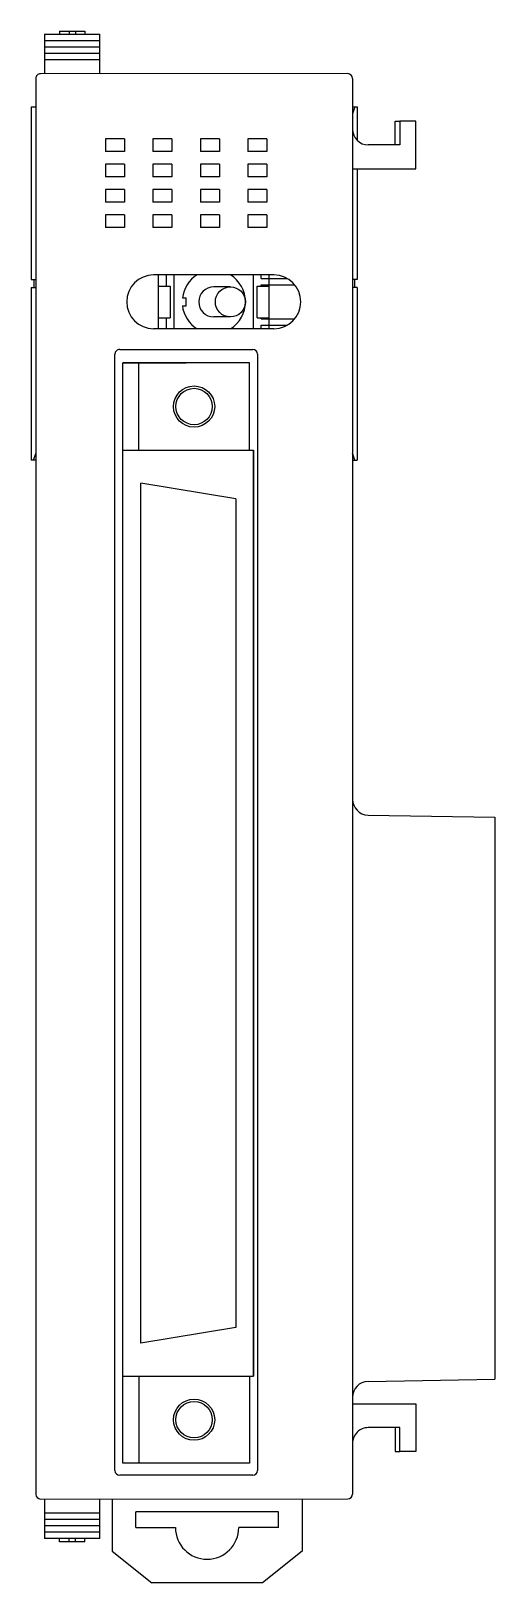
# Model space of a CAD drawing. Header units: millimetres. Extents: x -300 to 54435, y -106 to 60527.
# Drawn here: x 49393 to 54435, y 43661 to 60527 of the extents above.
import ezdxf

# ---------------------------------------------------------------- set-up
doc = ezdxf.new("R2010")
doc.units = ezdxf.units.MM
doc.layers.add('Z_OM_GAIKEI', color=7, linetype='Continuous')

# ---------------------------------------------------------------- blocks, each defined once
blk = doc.blocks.new('CJ1W-OD231')
at = {"layer": 'Z_OM_GAIKEI'}
for p, q in [((278.432, 344.16), (278.432, 343.76)), ((278.432, 344.16), (281.932, 344.16)), ((279.382, 344.36), (280.982, 344.36)), ((279.382, 344.36), (279.382, 344.16)), ((279.982, 344.36), (279.982, 344.16)), ((280.382, 344.36), (280.382, 344.16)), ((280.982, 344.36), (280.982, 344.16)), ((281.932, 343.76), (281.932, 344.16)), ((278.432, 343.76), (278.432, 343.36)), ((278.432, 343.76), (281.932, 343.76)), ((278.432, 343.36), (278.432, 342.96)), ((278.432, 343.36), (281.932, 343.36)), ((281.932, 343.36), (281.932, 343.76)), ((281.932, 342.96), (281.932, 343.36)), ((278.432, 342.96), (278.432, 342.56)), ((278.432, 342.96), (281.932, 342.96)), ((278.432, 342.56), (278.432, 341.66)), ((278.432, 342.56), (281.932, 342.56)), ((281.932, 342.56), (281.932, 342.96)), ((281.932, 341.66), (281.932, 342.56)), ((277.882, 341.36), (277.882, 251.957)), ((297.582, 341.669), (278.182, 341.66)), ((297.882, 341.369), (297.882, 251.969)), ((277.582, 339.56), (277.582, 328.66)), ((277.882, 339.56), (277.582, 339.56)), ((297.882, 339.569), (298.182, 339.569)), ((298.033, 339.569), (297.882, 339.139)), ((298.182, 339.569), (298.182, 337.455)), ((300.582, 337.169), (300.582, 338.669)), ((300.582, 337.169), (300.582, 338.669)), ((300.582, 338.669), (300.882, 338.669)), ((300.582, 338.669), (300.882, 338.669)), ((300.882, 338.669), (300.882, 337.169)), ((300.882, 338.669), (300.882, 337.169)), ((301.882, 338.669), (300.882, 338.669)), ((301.882, 338.669), (300.882, 338.669)), ((301.882, 335.669), (301.882, 338.669)), ((301.882, 335.669), (301.882, 338.669)), ((282.282, 337.56), (282.282, 336.76)), ((283.482, 337.56), (282.282, 337.56)), ((283.482, 337.56), (283.482, 336.76)), ((285.282, 337.56), (285.282, 336.76)), ((286.482, 337.56), (285.282, 337.56)), ((286.482, 337.56), (286.482, 336.76)), ((288.282, 337.56), (288.282, 336.76)), ((289.482, 337.56), (288.282, 337.56)), ((289.482, 337.56), (289.482, 336.76)), ((291.282, 337.56), (291.282, 336.76)), ((292.482, 337.56), (291.282, 337.56)), ((292.482, 337.56), (292.482, 336.76)), ((300.882, 337.169), (298.882, 337.169)), ((300.882, 337.169), (298.882, 337.169)), ((283.482, 336.76), (282.282, 336.76)), ((286.482, 336.76), (285.282, 336.76)), ((289.482, 336.76), (288.282, 336.76)), ((292.482, 336.76), (291.282, 336.76)), ((283.482, 335.96), (282.282, 335.96)), ((282.282, 335.96), (282.282, 335.16)), ((283.482, 335.16), (282.282, 335.16)), ((283.482, 335.96), (283.482, 335.16)), ((286.482, 335.96), (285.282, 335.96)), ((285.282, 335.96), (285.282, 335.16)), ((286.482, 335.16), (285.282, 335.16)), ((286.482, 335.96), (286.482, 335.16)), ((289.482, 335.96), (288.282, 335.96)), ((288.282, 335.96), (288.282, 335.16)), ((289.482, 335.16), (288.282, 335.16)), ((289.482, 335.96), (289.482, 335.16)), ((292.482, 335.96), (291.282, 335.96)), ((291.282, 335.96), (291.282, 335.16)), ((292.482, 335.16), (291.282, 335.16)), ((292.482, 335.96), (292.482, 335.16)), ((297.882, 335.669), (301.882, 335.669)), ((297.882, 335.669), (301.882, 335.669)), ((298.182, 335.669), (298.182, 328.669)), ((283.482, 334.36), (282.282, 334.36)), ((282.282, 334.36), (282.282, 333.56)), ((283.482, 334.36), (283.482, 333.56)), ((286.482, 334.36), (285.282, 334.36)), ((285.282, 334.36), (285.282, 333.56)), ((286.482, 334.36), (286.482, 333.56)), ((289.482, 334.36), (288.282, 334.36)), ((288.282, 334.36), (288.282, 333.56)), ((289.482, 334.36), (289.482, 333.56)), ((292.482, 334.36), (291.282, 334.36)), ((291.282, 334.36), (291.282, 333.56)), ((292.482, 334.36), (292.482, 333.56)), ((283.482, 333.56), (282.282, 333.56)), ((286.482, 333.56), (285.282, 333.56)), ((289.482, 333.56), (288.282, 333.56)), ((292.482, 333.56), (291.282, 333.56)), ((283.482, 332.76), (282.282, 332.76)), ((282.282, 332.76), (282.282, 331.96)), ((283.482, 332.76), (283.482, 331.96)), ((286.482, 332.76), (285.282, 332.76)), ((285.282, 332.76), (285.282, 331.96)), ((286.482, 332.76), (286.482, 331.96)), ((289.482, 332.76), (288.282, 332.76)), ((288.282, 332.76), (288.282, 331.96)), ((289.482, 332.76), (289.482, 331.96)), ((292.482, 332.76), (291.282, 332.76)), ((291.282, 332.76), (291.282, 331.96)), ((292.482, 332.76), (292.482, 331.96)), ((283.482, 331.96), (282.282, 331.96)), ((286.482, 331.96), (285.282, 331.96)), ((289.482, 331.96), (288.282, 331.96)), ((292.482, 331.96), (291.282, 331.96)), ((277.582, 328.66), (277.882, 328.66)), ((277.758, 328.66), (277.758, 328.16)), ((292.923, 328.96), (285.323, 328.96)), ((285.623, 325.56), (285.623, 328.96)), ((286.123, 328.96), (286.123, 328.257)), ((286.623, 325.56), (286.623, 328.96)), ((291.623, 325.56), (291.623, 328.96)), ((292.123, 328.727), (292.123, 328.96)), ((292.123, 328.727), (293.784, 328.727)), ((292.123, 328.257), (292.123, 328.327)), ((292.123, 328.327), (294.247, 328.327)), ((292.623, 325.56), (292.623, 328.96)), ((298.182, 328.669), (297.882, 328.669)), ((298.006, 328.669), (298.006, 328.169)), ((277.582, 328.16), (277.582, 317.26)), ((277.582, 328.16), (277.882, 328.16)), ((285.623, 328.257), (286.373, 328.257)), ((286.373, 328.257), (286.373, 326.257)), ((287.139, 327.507), (287.373, 327.507)), ((287.373, 327.007), (287.373, 327.507)), ((290.173, 328.207), (289.123, 328.207)), ((291.873, 328.257), (292.623, 328.257)), ((291.873, 326.257), (291.873, 328.257)), ((298.182, 328.169), (297.882, 328.169)), ((298.182, 328.169), (298.182, 317.269)), ((287.139, 327.007), (287.373, 327.007)), ((292.923, 325.56), (285.323, 325.56)), ((285.623, 326.257), (286.373, 326.257)), ((286.123, 326.257), (286.123, 325.56)), ((290.173, 326.307), (289.123, 326.307)), ((291.873, 326.257), (292.623, 326.257)), ((292.123, 326.187), (292.123, 326.257)), ((292.123, 326.187), (294.241, 326.187)), ((292.123, 325.56), (292.123, 325.787)), ((292.123, 325.787), (293.771, 325.787)), ((282.882, 253.46), (282.882, 323.96)), ((283.182, 324.26), (291.581, 324.26)), ((291.881, 323.96), (291.881, 253.46)), ((283.382, 253.919), (283.382, 323.399)), ((283.382, 253.919), (283.382, 323.399)), ((283.382, 323.399), (287.382, 323.399)), ((291.381, 323.399), (283.382, 323.399)), ((284.381, 317.899), (284.381, 323.399)), ((291.381, 317.899), (291.381, 323.399)), ((277.73, 317.26), (277.882, 317.691)), ((283.382, 317.899), (291.632, 317.899)), ((283.382, 317.899), (291.632, 317.899)), ((291.632, 259.419), (291.632, 317.899)), ((291.632, 317.899), (291.632, 259.419)), ((298.033, 317.269), (297.882, 317.7)), ((277.882, 317.26), (277.582, 317.26)), ((297.882, 317.269), (298.182, 317.269)), ((284.507, 261.499), (284.507, 315.819)), ((290.507, 314.819), (284.507, 315.819)), ((290.507, 314.819), (290.507, 262.499)), ((298.864, 294.852), (306.882, 294.712)), ((306.882, 294.712), (306.882, 259.226)), ((306.882, 294.069), (306.882, 276.969)), ((306.882, 276.969), (306.882, 259.869)), ((290.507, 262.499), (284.507, 261.499)), ((283.382, 259.419), (291.632, 259.419)), ((283.382, 259.419), (291.632, 259.419)), ((284.381, 259.419), (284.381, 253.919)), ((291.381, 259.419), (291.381, 253.919)), ((298.864, 259.086), (306.882, 259.226)), ((297.882, 257.669), (301.882, 257.669)), ((297.882, 257.669), (301.882, 257.669)), ((301.882, 257.669), (301.882, 254.669)), ((301.882, 257.669), (301.882, 254.669)), ((300.882, 256.169), (298.882, 256.169)), ((300.882, 256.169), (298.882, 256.169)), ((300.582, 256.169), (300.582, 254.669)), ((300.582, 256.169), (300.582, 254.669)), ((300.882, 254.669), (300.882, 256.169)), ((300.882, 254.669), (300.882, 256.169)), ((287.382, 253.919), (283.382, 253.919)), ((291.381, 253.919), (283.382, 253.919)), ((300.582, 254.669), (300.882, 254.669)), ((300.582, 254.669), (300.882, 254.669)), ((301.882, 254.669), (300.882, 254.669)), ((301.882, 254.669), (300.882, 254.669)), ((291.581, 253.16), (283.182, 253.16)), ((278.184, 251.66), (297.582, 251.669)), ((278.432, 251.66), (278.432, 250.76)), ((281.932, 250.76), (281.932, 251.66)), ((282.701, 251.66), (282.701, 248.36)), ((294.701, 251.66), (294.701, 248.36)), ((281.932, 250.76), (278.432, 250.76)), ((278.432, 250.76), (278.432, 250.36)), ((281.932, 250.36), (278.432, 250.36)), ((278.432, 250.36), (278.432, 249.96)), ((281.932, 249.96), (278.432, 249.96)), ((278.432, 249.96), (278.432, 249.56)), ((281.932, 250.36), (281.932, 250.76)), ((281.932, 249.96), (281.932, 250.36)), ((281.932, 249.56), (281.932, 249.96)), ((293.201, 250.86), (284.201, 250.86)), ((284.201, 249.86), (284.201, 250.86)), ((293.201, 249.86), (293.201, 250.86)), ((281.932, 249.56), (278.432, 249.56)), ((278.432, 249.56), (278.432, 249.16)), ((281.932, 249.16), (278.432, 249.16)), ((279.382, 248.96), (279.382, 249.16)), ((280.982, 248.96), (279.382, 248.96)), ((279.982, 248.96), (279.982, 249.16)), ((280.382, 248.96), (280.382, 249.16)), ((280.982, 248.96), (280.982, 249.16)), ((281.932, 249.16), (281.932, 249.56)), ((284.201, 249.86), (286.701, 249.86)), ((293.201, 249.86), (290.701, 249.86)), ((282.701, 248.36), (285.201, 246.36)), ((294.701, 248.36), (292.201, 246.36)), ((292.201, 246.36), (285.201, 246.36))]:
    blk.add_line(p, q, dxfattribs=at)
for centre, radius in [((290.173, 327.257), 0.95), ((287.881, 320.649), 1.3), ((287.881, 320.649), 1.15), ((287.881, 256.669), 1.3), ((287.881, 256.669), 1.15)]:
    blk.add_circle(centre, radius, dxfattribs=at)
for centre, radius, start, end in [((278.182, 341.36), 0.3, 90, 180.00001), ((297.582, 341.369), 0.3, 0, 90), ((297.582, 341.369), 0.3, 0, 90), ((298.882, 338.169), 1, 180.00001, 270), ((298.882, 338.169), 1, 180.00001, 270), ((285.323, 327.26), 1.7, 90, 270), ((289.123, 327.257), 2, 121.5917, 172.81919), ((289.123, 327.257), 2, 301.98318, 58.4083), ((292.923, 327.26), 1.7, 270, 90), ((289.123, 327.257), 0.95, 90, 270), ((289.123, 327.257), 2, 187.18081, 238.0168), ((283.182, 323.96), 0.3, 90, 180.00001), ((291.581, 323.96), 0.3, 0, 90), ((298.882, 295.852), 1, 180.0001, 269.00009), ((298.882, 258.086), 1, 90.99996, 180.00001), ((298.882, 255.169), 1, 90, 180.00001), ((298.882, 255.169), 1, 90, 180.00001), ((283.182, 253.46), 0.3, 180.00001, 270), ((291.581, 253.46), 0.3, 270, 0), ((278.182, 251.96), 0.3, 180.00001, 270), ((297.582, 251.969), 0.3, 270, 0), ((297.582, 251.969), 0.3, 270, 0), ((288.701, 249.86), 2, 180.00001, 0)]:
    blk.add_arc(centre, radius, start, end, dxfattribs=at)

msp = doc.modelspace()

# ---------------------------------------------------------------- block references
at = {"xscale": 172.0942431188832, "yscale": 172.0942431188832, "zscale": 172.0942431188832}
msp.add_blockref('CJ1W-OD231', (1622.78, 1264.338), dxfattribs=at)

doc.saveas('drawing.dxf')
